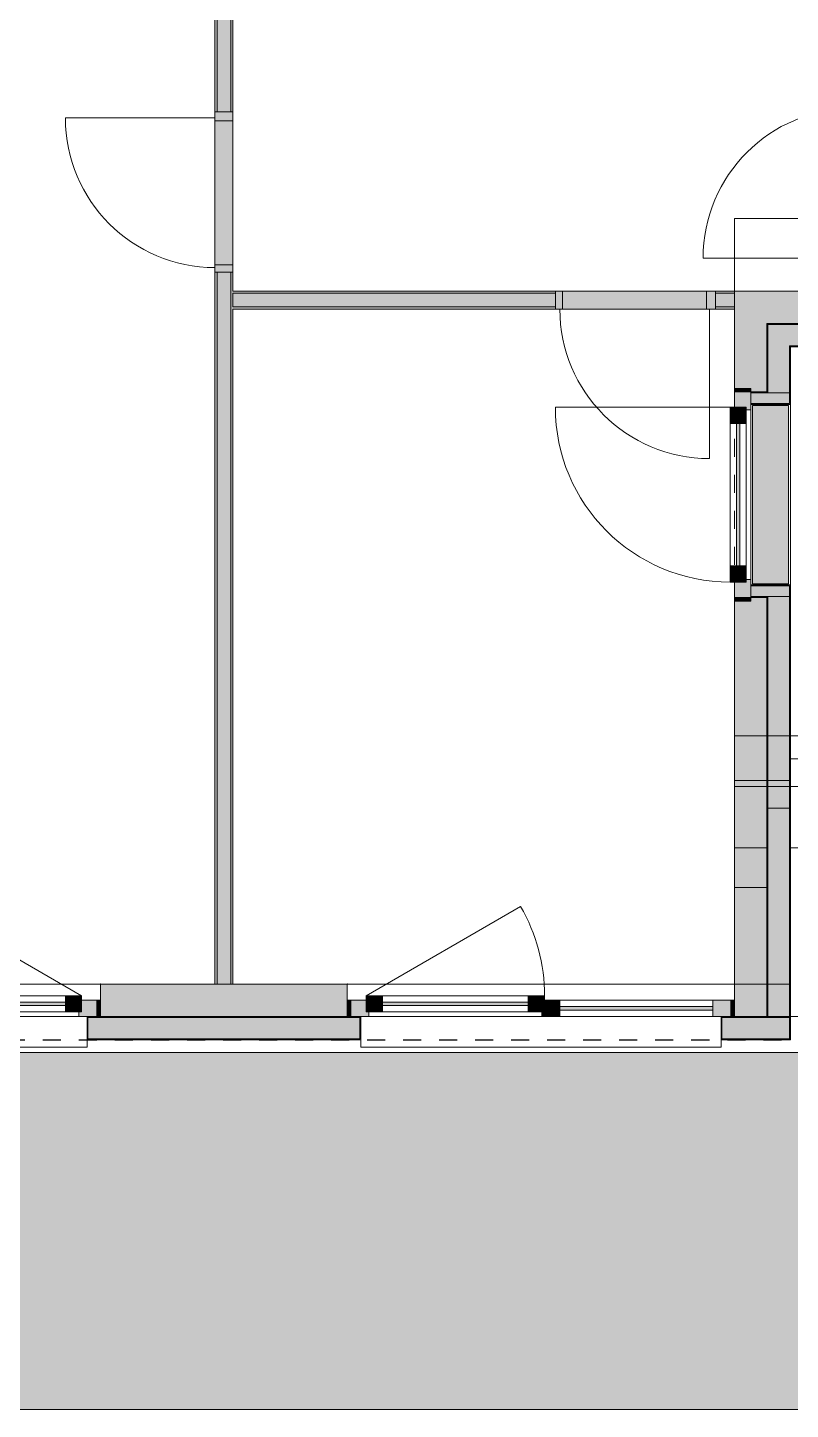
# Model space of a CAD drawing. Header units: metres. Extents: x -3 to 171, y -23 to 41.
# Drawn here: x 141.69 to 145.93, y 18.41 to 26.08 of the extents above; entities that cross this region are included whole.
import ezdxf

# ---------------------------------------------------------------- set-up
doc = ezdxf.new("R2010")
doc.units = ezdxf.units.M
doc.header["$MEASUREMENT"] = 0
doc.linetypes.add('Baufluchtlinie', pattern=[0.013, 0.008, -0.005])
doc.linetypes.add('Punkt 1_1', pattern=[0.075, 0.025, -0.05])
for name, color, linetype in [('110 Wand Aussen', 7, 'Continuous'), ('130 Wand Innen', 7, 'Continuous'), ('310 Dachkonstruktion massiv', 7, 'Continuous'), ('815 Raumbegrenzung', 7, 'Continuous'), ('905 VP Beschriftung Übersicht.Übersicht', 7, 'Continuous'), ('Neubau_840 Baulinien', 7, 'Continuous')]:
    doc.layers.add(name, color=color, linetype=linetype)
doc.linetypes.add('Grenze Bundesland', pattern='A,0,[1,415_260415_PP_VA_1_8 2 DG1.Shx,S=1.5873e-05,R=0,X=0,Y=0],-0.003,0', length=0.003)

# ---------------------------------------------------------------- blocks, each defined once
blk = doc.blocks.new('Kombi-Fenster 1-Fl 27[1]_2', base_point=(133.3792, 35.4602))
at = {"layer": '110 Wand Aussen', "linetype": 'Continuous', "lineweight": 0, "true_color": 0xffffff}
for points in [[(141.0942, 20.6152), (141.0942, 20.7052), (141.0042, 20.7052), (141.0042, 20.6152)], [(141.9942, 20.6152), (141.9942, 20.7052), (141.9042, 20.7052), (141.9042, 20.6152)], [(139.9692, 20.5902), (140.0692, 20.5902), (140.0692, 20.6802), (139.9692, 20.6802)], [(140.0692, 20.6452), (140.0692, 20.6252), (140.9192, 20.6252), (140.9192, 20.6452)], [(140.9692, 20.6802), (140.9192, 20.6802), (140.9192, 20.5902), (140.9692, 20.5902)], [(140.9692, 20.5902), (141.0192, 20.5902), (141.0192, 20.6152), (141.0042, 20.6152), (141.0042, 20.6802), (140.9692, 20.6802)], [(141.9042, 20.6702), (141.0942, 20.6702), (141.0942, 20.6502), (141.9042, 20.6502)], [(142.0792, 20.6802), (141.9942, 20.6802), (141.9942, 20.6152), (141.9792, 20.6152), (141.9792, 20.5902), (142.0792, 20.5902)]]:
    blk.add_hatch(color=7, dxfattribs=at).paths.add_polyline_path(points)
at = {"layer": '110 Wand Aussen', "linetype": 'Continuous', "lineweight": 0, "true_color": 0x000000}
for points in [[(139.9692, 20.5902), (139.9692, 20.6802), (139.9492, 20.6802), (139.9492, 20.5902)], [(142.0792, 20.6802), (142.0792, 20.5902), (142.0992, 20.5902), (142.0992, 20.6802)]]:
    blk.add_hatch(color=18, dxfattribs=at).paths.add_polyline_path(points)
at = {"layer": '110 Wand Aussen', "color": 8, "linetype": 'Grenze Bundesland', "lineweight": 0, "ltscale": 200}
blk.add_line((141.9942, 20.7052), (141.1368, 21.2002), dxfattribs=at)
at = {"layer": '110 Wand Aussen', "color": 7, "linetype": 'Continuous', "lineweight": 13}
for p, q in [((142.0992, 20.7702), (139.9492, 20.7702)), ((141.0942, 20.7052), (141.0042, 20.7052)), ((141.0042, 20.7052), (141.0042, 20.6152)), ((141.9042, 20.7052), (141.0942, 20.7052)), ((141.0942, 20.6152), (141.0942, 20.7052)), ((141.9942, 20.7052), (141.9042, 20.7052)), ((141.9042, 20.7052), (141.9042, 20.6152)), ((141.9942, 20.6152), (141.9942, 20.7052)), ((140.0692, 20.6802), (139.9692, 20.6802)), ((139.9692, 20.6802), (139.9692, 20.5902)), ((140.9192, 20.6802), (140.0692, 20.6802)), ((140.0692, 20.5902), (140.0692, 20.6802)), ((140.9192, 20.6452), (140.0692, 20.6452)), ((140.0692, 20.6252), (140.9192, 20.6252)), ((140.9692, 20.6802), (140.9192, 20.6802)), ((140.9192, 20.6802), (140.9192, 20.5902)), ((141.0042, 20.6802), (140.9692, 20.6802)), ((141.0042, 20.6152), (141.0042, 20.6802)), ((141.9042, 20.6702), (141.0942, 20.6702)), ((141.0942, 20.6502), (141.9042, 20.6502)), ((142.0792, 20.6802), (141.9942, 20.6802)), ((141.9942, 20.6802), (141.9942, 20.6152)), ((142.0792, 20.5902), (142.0792, 20.6802)), ((140.0192, 20.5902), (139.9492, 20.5902)), ((140.0192, 20.5902), (139.9492, 20.5902)), ((139.9692, 20.5902), (140.0692, 20.5902)), ((140.0192, 20.5902), (140.0242, 20.5902)), ((140.0192, 20.5902), (140.0242, 20.5902)), ((140.0242, 20.5852), (140.0242, 20.5902)), ((140.0242, 20.4652), (140.0242, 20.5852)), ((140.0692, 20.5902), (140.9192, 20.5902)), ((140.9192, 20.5902), (140.9692, 20.5902)), ((140.9692, 20.5902), (141.0192, 20.5902)), ((141.0192, 20.6152), (141.0042, 20.6152)), ((141.0042, 20.6152), (141.0942, 20.6152)), ((141.0192, 20.5902), (141.0192, 20.6152)), ((141.0192, 20.5902), (141.9792, 20.5902)), ((141.0942, 20.6152), (141.9042, 20.6152)), ((141.9042, 20.6152), (141.9942, 20.6152)), ((141.9942, 20.6152), (141.9792, 20.6152)), ((141.9792, 20.6152), (141.9792, 20.5902)), ((141.9792, 20.5902), (142.0792, 20.5902)), ((142.0292, 20.5902), (142.0242, 20.5902)), ((142.0292, 20.5902), (142.0242, 20.5902)), ((142.0242, 20.5852), (142.0242, 20.5902)), ((142.0242, 20.4652), (142.0242, 20.5852)), ((140.0242, 20.4602), (140.0242, 20.4652)), ((140.0242, 20.4202), (140.0242, 20.4602)), ((142.0242, 20.4202), (140.0242, 20.4202)), ((142.0242, 20.4602), (142.0242, 20.4652)), ((142.0242, 20.4602), (142.0242, 20.4202))]:
    blk.add_line(p, q, dxfattribs=at)
at = {"layer": '110 Wand Aussen', "color": 7, "linetype": 'Continuous', "lineweight": 18}
for p, q in [((139.9492, 20.6802), (139.9492, 20.7702)), ((142.0992, 20.6802), (142.0992, 20.7702)), ((139.9492, 20.5902), (139.9492, 20.6802)), ((139.9492, 20.5902), (139.9492, 20.6802)), ((142.0992, 20.5902), (142.0992, 20.6802)), ((142.0992, 20.5902), (142.0992, 20.6802)), ((142.0992, 20.5902), (142.0292, 20.5902)), ((142.0992, 20.5902), (142.0292, 20.5902))]:
    blk.add_line(p, q, dxfattribs=at)
at = {"layer": '110 Wand Aussen', "color": 7, "linetype": 'Continuous', "lineweight": 13, "flags": 128}
for points in [[(139.9692, 20.5902), (139.9492, 20.5902), (139.9492, 20.6802), (139.9692, 20.6802)], [(142.0792, 20.6802), (142.0992, 20.6802), (142.0992, 20.5902), (142.0792, 20.5902)]]:
    blk.add_lwpolyline(points, close=True, dxfattribs=at)
at = {"layer": '110 Wand Aussen', "color": 8, "linetype": 'Grenze Bundesland', "lineweight": 0, "ltscale": 200}
blk.add_arc((141.9942, 20.7052), 0.99, 150, 180, dxfattribs=at)
at = {"layer": '110 Wand Aussen', "color": 7, "linetype": 'Continuous', "lineweight": 13}
for p in [(139.9492, 20.7702), (142.0992, 20.7702)]:
    blk.add_point(p, dxfattribs=at)
blk = doc.blocks.new('Kombi-Fenster 1-Fl 27[2]_2', base_point=(133.3792, 35.4602))
at = {"layer": '110 Wand Aussen', "linetype": 'Continuous', "lineweight": 0, "true_color": 0xffffff}
for points in [[(143.5742, 20.6152), (143.6642, 20.6152), (143.6642, 20.7052), (143.5742, 20.7052)], [(144.4742, 20.6152), (144.5642, 20.6152), (144.5642, 20.7052), (144.4742, 20.7052)], [(143.4892, 20.6802), (143.4892, 20.5902), (143.5892, 20.5902), (143.5892, 20.6152), (143.5742, 20.6152), (143.5742, 20.6802)], [(143.6642, 20.6702), (143.6642, 20.6502), (144.4742, 20.6502), (144.4742, 20.6702)], [(144.5992, 20.5902), (144.5992, 20.6802), (144.5642, 20.6802), (144.5642, 20.6152), (144.5492, 20.6152), (144.5492, 20.5902)], [(144.5992, 20.6802), (144.5992, 20.5902), (144.6492, 20.5902), (144.6492, 20.6802)], [(145.4992, 20.6452), (144.6492, 20.6452), (144.6492, 20.6252), (145.4992, 20.6252)], [(145.5992, 20.5902), (145.5992, 20.6802), (145.4992, 20.6802), (145.4992, 20.5902)]]:
    blk.add_hatch(color=7, dxfattribs=at).paths.add_polyline_path(points)
at = {"layer": '110 Wand Aussen', "linetype": 'Continuous', "lineweight": 0, "true_color": 0x000000}
for points in [[(143.4892, 20.6802), (143.4692, 20.6802), (143.4692, 20.5902), (143.4892, 20.5902)], [(145.5992, 20.5902), (145.6192, 20.5902), (145.6192, 20.6802), (145.5992, 20.6802)]]:
    blk.add_hatch(color=18, dxfattribs=at).paths.add_polyline_path(points)
at = {"layer": '110 Wand Aussen', "color": 8, "linetype": 'Grenze Bundesland', "lineweight": 0, "ltscale": 200}
blk.add_line((143.5742, 20.7052), (144.4316, 21.2002), dxfattribs=at)
at = {"layer": '110 Wand Aussen', "color": 7, "linetype": 'Continuous', "lineweight": 13}
for p, q in [((143.4692, 20.7702), (145.6192, 20.7702)), ((143.5742, 20.6152), (143.5742, 20.7052)), ((143.5742, 20.7052), (143.6642, 20.7052)), ((143.6642, 20.7052), (144.4742, 20.7052)), ((143.6642, 20.7052), (143.6642, 20.6152)), ((144.4742, 20.6152), (144.4742, 20.7052)), ((144.4742, 20.7052), (144.5642, 20.7052)), ((144.5642, 20.7052), (144.5642, 20.6152)), ((143.4892, 20.6802), (143.5742, 20.6802)), ((143.4892, 20.5902), (143.4892, 20.6802)), ((143.5742, 20.6802), (143.5742, 20.6152)), ((143.6642, 20.6702), (144.4742, 20.6702)), ((144.4742, 20.6502), (143.6642, 20.6502)), ((144.5642, 20.6152), (144.5642, 20.6802)), ((144.5642, 20.6802), (144.5992, 20.6802)), ((144.5992, 20.6802), (144.6492, 20.6802)), ((144.6492, 20.6802), (145.4992, 20.6802)), ((144.6492, 20.6802), (144.6492, 20.5902)), ((144.6492, 20.6452), (145.4992, 20.6452)), ((145.4992, 20.6252), (144.6492, 20.6252)), ((145.4992, 20.5902), (145.4992, 20.6802)), ((145.4992, 20.6802), (145.5992, 20.6802)), ((145.5992, 20.6802), (145.5992, 20.5902)), ((143.5892, 20.5902), (143.4892, 20.5902)), ((143.5392, 20.5902), (143.5442, 20.5902)), ((143.5392, 20.5902), (143.5442, 20.5902)), ((143.5442, 20.5852), (143.5442, 20.5902)), ((143.5442, 20.4652), (143.5442, 20.5852)), ((143.5742, 20.6152), (143.5892, 20.6152)), ((143.6642, 20.6152), (143.5742, 20.6152)), ((143.5892, 20.6152), (143.5892, 20.5902)), ((144.5492, 20.5902), (143.5892, 20.5902)), ((144.4742, 20.6152), (143.6642, 20.6152)), ((144.5642, 20.6152), (144.4742, 20.6152)), ((144.5492, 20.5902), (144.5492, 20.6152)), ((144.5492, 20.6152), (144.5642, 20.6152)), ((144.5992, 20.5902), (144.5492, 20.5902)), ((144.6492, 20.5902), (144.5992, 20.5902)), ((145.4992, 20.5902), (144.6492, 20.5902)), ((145.5992, 20.5902), (145.4992, 20.5902)), ((145.5492, 20.5902), (145.5442, 20.5902)), ((145.5492, 20.5902), (145.5442, 20.5902)), ((145.5442, 20.5852), (145.5442, 20.5902)), ((145.5442, 20.4652), (145.5442, 20.5852)), ((145.5492, 20.5902), (145.6192, 20.5902)), ((145.5492, 20.5902), (145.6192, 20.5902)), ((143.5442, 20.4602), (143.5442, 20.4652)), ((143.5442, 20.4602), (143.5442, 20.4202)), ((143.5442, 20.4202), (145.5442, 20.4202)), ((145.5442, 20.4602), (145.5442, 20.4652)), ((145.5442, 20.4202), (145.5442, 20.4602))]:
    blk.add_line(p, q, dxfattribs=at)
at = {"layer": '110 Wand Aussen', "color": 7, "linetype": 'Continuous', "lineweight": 18}
for p, q in [((143.4692, 20.6802), (143.4692, 20.7702)), ((145.6192, 20.6802), (145.6192, 20.7702)), ((143.4692, 20.5902), (143.4692, 20.6802)), ((143.4692, 20.5902), (143.4692, 20.6802)), ((145.6192, 20.5902), (145.6192, 20.6802)), ((145.6192, 20.5902), (145.6192, 20.6802)), ((143.4692, 20.5902), (143.5392, 20.5902)), ((143.4692, 20.5902), (143.5392, 20.5902))]:
    blk.add_line(p, q, dxfattribs=at)
at = {"layer": '110 Wand Aussen', "color": 7, "linetype": 'Continuous', "lineweight": 13, "flags": 128}
for points in [[(143.4892, 20.6802), (143.4692, 20.6802), (143.4692, 20.5902), (143.4892, 20.5902)], [(145.5992, 20.5902), (145.6192, 20.5902), (145.6192, 20.6802), (145.5992, 20.6802)]]:
    blk.add_lwpolyline(points, close=True, dxfattribs=at)
at = {"layer": '110 Wand Aussen', "color": 8, "linetype": 'Grenze Bundesland', "lineweight": 0, "ltscale": 200}
blk.add_arc((143.5742, 20.7052), 0.99, 0, 30, dxfattribs=at)
at = {"layer": '110 Wand Aussen', "color": 7, "linetype": 'Continuous', "lineweight": 13}
for p in [(143.4692, 20.7702), (145.6192, 20.7702)]:
    blk.add_point(p, dxfattribs=at)
blk = doc.blocks.new('Wand_25_2', base_point=(139.6392, 20.4602))
at = {"layer": '110 Wand Aussen', "linetype": 'Continuous', "lineweight": 0, "true_color": 0x000000}
for points in [[(142.0992, 20.7702), (142.0992, 20.6802), (142.0992, 20.5902), (143.4692, 20.5902), (143.4692, 20.6802), (143.4692, 20.7702)], [(145.6192, 20.7702), (145.7992, 20.5902), (145.7992, 20.7702)], [(145.6192, 20.7702), (145.7992, 20.5902), (145.7992, 20.7702)], [(145.6192, 20.5902), (145.7992, 20.5902), (145.6192, 20.7702)], [(145.7992, 20.7702), (145.7992, 20.5902), (145.8042, 20.5902), (145.8042, 20.7702)], [(145.8042, 20.7702), (145.8042, 20.5902), (145.9242, 20.5902), (145.9242, 20.7702)], [(145.9242, 20.7702), (145.9242, 20.5902), (145.9292, 20.5902), (145.9292, 20.7702)], [(142.0292, 20.4602), (142.0292, 20.5902), (142.0242, 20.5902), (142.0242, 20.4602)], [(142.0292, 20.5852), (143.5392, 20.5852), (143.5392, 20.5902), (142.0292, 20.5902)], [(142.0292, 20.5852), (142.0292, 20.4652), (143.5392, 20.4652), (143.5392, 20.5852)], [(143.5392, 20.4602), (143.5442, 20.4602), (143.5442, 20.5902), (143.5392, 20.5902)], [(145.5492, 20.4602), (145.5492, 20.5902), (145.5442, 20.5902), (145.5442, 20.4602)], [(145.5492, 20.5852), (145.7992, 20.5852), (145.7992, 20.5902), (145.5492, 20.5902)], [(145.8042, 20.5852), (145.5492, 20.5852), (145.5492, 20.4652), (145.8042, 20.4652)], [(145.7992, 20.5902), (145.8042, 20.5852), (145.8042, 20.5902)], [(145.7992, 20.5902), (145.8042, 20.5852), (145.8042, 20.5902)], [(145.7992, 20.5852), (145.8042, 20.5852), (145.7992, 20.5902)], [(145.8042, 20.5902), (145.8042, 20.5852), (145.9242, 20.5852), (145.9242, 20.5902)], [(145.8042, 20.5852), (145.9242, 20.4652), (145.9242, 20.5852)], [(145.8042, 20.5852), (145.9242, 20.4652), (145.9242, 20.5852)], [(145.8042, 20.4652), (145.9242, 20.4652), (145.8042, 20.5852)], [(145.9242, 20.5902), (145.9242, 20.5852), (145.9292, 20.5852), (145.9292, 20.5902)], [(145.9242, 20.5852), (145.9242, 20.4652), (145.9292, 20.4652), (145.9292, 20.5852)], [(142.0292, 20.4652), (142.0292, 20.4602), (143.5392, 20.4602), (143.5392, 20.4652)], [(145.5492, 20.4602), (145.9242, 20.4602), (145.9242, 20.4652), (145.5492, 20.4652)], [(145.9242, 20.4652), (145.9292, 20.4602), (145.9292, 20.4652)], [(145.9242, 20.4652), (145.9292, 20.4602), (145.9292, 20.4652)], [(145.9242, 20.4602), (145.9292, 20.4602), (145.9242, 20.4652)]]:
    blk.add_hatch(color=18, dxfattribs=at).paths.add_polyline_path(points)
at = {"layer": '110 Wand Aussen', "color": 7, "linetype": 'Continuous', "lineweight": 18}
for p, q in [((142.0992, 20.6802), (142.0992, 20.7702)), ((143.4692, 20.6802), (143.4692, 20.7702)), ((145.6192, 20.7702), (145.7992, 20.7702)), ((145.6192, 20.6802), (145.6192, 20.7702)), ((145.7992, 20.7702), (145.8042, 20.7702)), ((145.7992, 20.5902), (145.7992, 20.7702)), ((145.8042, 20.7702), (145.9242, 20.7702)), ((145.9242, 20.7702), (145.9292, 20.7702)), ((142.0992, 20.5902), (142.0992, 20.6802)), ((143.4692, 20.5902), (143.4692, 20.6802)), ((145.6192, 20.5902), (145.6192, 20.6802)), ((142.0992, 20.5902), (142.0292, 20.5902)), ((142.0992, 20.5902), (143.4692, 20.5902)), ((143.4692, 20.5902), (143.5392, 20.5902)), ((145.6192, 20.5902), (145.7992, 20.5902)), ((145.7992, 20.5902), (145.8042, 20.5902)), ((145.8042, 20.5902), (145.9242, 20.5902)), ((145.9242, 20.5902), (145.9292, 20.5902))]:
    blk.add_line(p, q, dxfattribs=at)
at = {"layer": '110 Wand Aussen', "color": 7, "linetype": 'Continuous', "lineweight": 13}
for p, q in [((142.0242, 20.5852), (142.0242, 20.5902)), ((142.0292, 20.5902), (142.0242, 20.5902)), ((142.0242, 20.4652), (142.0242, 20.5852)), ((142.0292, 20.4652), (142.0292, 20.5902)), ((142.0292, 20.5852), (143.5392, 20.5852)), ((143.5392, 20.5902), (143.5442, 20.5902)), ((143.5392, 20.4652), (143.5392, 20.5902)), ((143.5442, 20.5852), (143.5442, 20.5902)), ((143.5442, 20.4652), (143.5442, 20.5852)), ((145.5442, 20.5852), (145.5442, 20.5902)), ((145.5492, 20.5902), (145.5442, 20.5902)), ((145.5442, 20.4652), (145.5442, 20.5852)), ((145.5492, 20.5902), (145.6192, 20.5902)), ((145.5492, 20.4652), (145.5492, 20.5902)), ((145.5492, 20.5852), (145.7992, 20.5852)), ((145.7992, 20.5852), (145.8042, 20.5852)), ((145.8042, 20.5852), (145.8042, 20.5902)), ((145.8042, 20.5852), (145.9242, 20.5852)), ((145.9242, 20.5852), (145.9292, 20.5852)), ((145.9242, 20.4652), (145.9242, 20.5852)), ((142.0242, 20.4602), (142.0242, 20.4652)), ((142.0292, 20.4602), (142.0242, 20.4602)), ((142.0292, 20.4652), (143.5392, 20.4652)), ((143.5392, 20.4602), (143.5442, 20.4602)), ((143.5442, 20.4602), (143.5442, 20.4652)), ((145.5442, 20.4602), (145.5442, 20.4652)), ((145.5492, 20.4602), (145.5442, 20.4602)), ((145.5492, 20.4652), (145.8042, 20.4652)), ((145.8042, 20.4652), (145.9242, 20.4652)), ((145.9242, 20.4652), (145.9292, 20.4652))]:
    blk.add_line(p, q, dxfattribs=at)
at = {"layer": '110 Wand Aussen', "color": 7, "linetype": 'Continuous', "lineweight": 18, "flags": 128}
for points in [[(143.4692, 20.7702), (142.0992, 20.7702)], [(145.9292, 20.5902), (145.9292, 20.7702)]]:
    blk.add_lwpolyline(points, dxfattribs=at)
at = {"layer": '110 Wand Aussen', "color": 7, "linetype": 'Continuous', "lineweight": 13, "flags": 128}
for points in [[(145.9292, 20.5852), (145.9292, 20.5902)], [(145.9292, 20.4652), (145.9292, 20.5852)], [(142.0292, 20.4602), (143.5392, 20.4602)], [(145.5492, 20.4602), (145.9292, 20.4602)], [(145.9292, 20.4602), (145.9292, 20.4652)], [(145.9292, 20.4602), (145.9292, 20.4652)]]:
    blk.add_lwpolyline(points, dxfattribs=at)
at = {"layer": '110 Wand Aussen', "color": 7, "linetype": 'Continuous', "lineweight": 13}
for name in ['Kombi-Fenster 1-Fl 27[1]_2', 'Kombi-Fenster 1-Fl 27[2]_2']:
    blk.add_blockref(name, (133.3792, 35.4602), dxfattribs=at)
blk = doc.blocks.new('1-Flügelfenster 27[3]_2', base_point=(133.3792, 35.4602))
at = {"layer": '110 Wand Aussen', "linetype": 'Continuous', "lineweight": 0, "true_color": 0x000000}
for points in [[(145.7092, 24.0552), (145.7092, 24.0752), (145.6192, 24.0752), (145.6192, 24.0552)], [(145.6192, 22.9152), (145.6192, 22.8952), (145.7092, 22.8952), (145.7092, 22.9152)]]:
    blk.add_hatch(color=18, dxfattribs=at).paths.add_polyline_path(points)
at = {"layer": '110 Wand Aussen', "linetype": 'Continuous', "lineweight": 0, "true_color": 0xffffff}
for points in [[(145.7092, 24.0552), (145.6192, 24.0552), (145.6192, 23.9702), (145.6842, 23.9702), (145.6842, 23.9552), (145.7092, 23.9552)], [(145.6842, 23.8802), (145.6842, 23.9702), (145.5942, 23.9702), (145.5942, 23.8802)], [(145.6292, 23.0902), (145.6492, 23.0902), (145.6492, 23.8802), (145.6292, 23.8802)], [(145.6842, 23.0002), (145.6842, 23.0902), (145.5942, 23.0902), (145.5942, 23.0002)], [(145.6192, 22.9152), (145.7092, 22.9152), (145.7092, 23.0152), (145.6842, 23.0152), (145.6842, 23.0002), (145.6192, 23.0002)]]:
    blk.add_hatch(color=7, dxfattribs=at).paths.add_polyline_path(points)
at = {"layer": '110 Wand Aussen', "color": 7, "linetype": 'Punkt 1_1', "lineweight": 13}
for p, q in [((145.6192, 22.8952), (145.6192, 24.0752)), ((145.9292, 22.9852), (145.9292, 23.9852))]:
    blk.add_line(p, q, dxfattribs=at)
at = {"layer": '110 Wand Aussen', "color": 7, "linetype": 'Continuous', "lineweight": 18}
for p, q in [((145.7092, 24.0752), (145.6192, 24.0752)), ((145.7092, 24.0752), (145.6192, 24.0752)), ((145.7092, 24.0552), (145.7092, 24.0752)), ((145.7092, 24.0552), (145.7092, 24.0752)), ((145.7092, 22.8952), (145.6192, 22.8952)), ((145.7092, 22.8952), (145.6192, 22.8952)), ((145.7092, 22.8952), (145.7092, 22.9152)), ((145.7092, 22.8952), (145.7092, 22.9152))]:
    blk.add_line(p, q, dxfattribs=at)
at = {"layer": '110 Wand Aussen', "color": 7, "linetype": 'Continuous', "lineweight": 13}
for p, q in [((145.6192, 23.9702), (145.6192, 24.0552)), ((145.6192, 24.0552), (145.7092, 24.0552)), ((145.7092, 24.0552), (145.7092, 23.9552)), ((145.7092, 24.0552), (145.7092, 24.0502)), ((145.7092, 24.0552), (145.7092, 24.0502)), ((145.7092, 24.0502), (145.7092, 23.9902)), ((145.7092, 24.0502), (145.7092, 23.9902)), ((145.5942, 23.8802), (145.5942, 23.9702)), ((145.5942, 23.9702), (145.6842, 23.9702)), ((145.6842, 23.9702), (145.6192, 23.9702)), ((145.6842, 23.9552), (145.6842, 23.9702)), ((145.6842, 23.9702), (145.6842, 23.8802)), ((145.7092, 23.9552), (145.6842, 23.9552)), ((145.7092, 23.9902), (145.7092, 23.9852)), ((145.7092, 23.9902), (145.7092, 23.9852)), ((145.7992, 23.9852), (145.7092, 23.9852)), ((145.7092, 23.9552), (145.7092, 23.0152)), ((145.8042, 23.9852), (145.7992, 23.9852)), ((145.9242, 23.9852), (145.8042, 23.9852)), ((145.9292, 23.9852), (145.9242, 23.9852)), ((145.9292, 22.9852), (145.9292, 23.9852)), ((145.5942, 23.0902), (145.5942, 23.8802)), ((145.6842, 23.8802), (145.5942, 23.8802)), ((145.6292, 23.0902), (145.6292, 23.8802)), ((145.6492, 23.8802), (145.6492, 23.0902)), ((145.6842, 23.8802), (145.6842, 23.0902)), ((145.5942, 23.0002), (145.5942, 23.0902)), ((145.5942, 23.0902), (145.6842, 23.0902)), ((145.6842, 23.0902), (145.6842, 23.0002)), ((145.6842, 23.0002), (145.5942, 23.0002)), ((145.6192, 22.9152), (145.6192, 23.0002)), ((145.6192, 23.0002), (145.6842, 23.0002)), ((145.6842, 23.0002), (145.6842, 23.0152)), ((145.6842, 23.0152), (145.7092, 23.0152)), ((145.7092, 23.0152), (145.7092, 22.9152)), ((145.7092, 22.9802), (145.7092, 22.9852)), ((145.7092, 22.9802), (145.7092, 22.9852)), ((145.7992, 22.9852), (145.7092, 22.9852)), ((145.7092, 22.9202), (145.7092, 22.9802)), ((145.7092, 22.9202), (145.7092, 22.9802)), ((145.8042, 22.9852), (145.7992, 22.9852)), ((145.9242, 22.9852), (145.8042, 22.9852)), ((145.9292, 22.9852), (145.9242, 22.9852)), ((145.7092, 22.9152), (145.6192, 22.9152)), ((145.7092, 22.9152), (145.7092, 22.9202)), ((145.7092, 22.9152), (145.7092, 22.9202))]:
    blk.add_line(p, q, dxfattribs=at)
at = {"layer": '110 Wand Aussen', "color": 7, "linetype": 'Grenze Bundesland', "lineweight": 13, "ltscale": 200}
blk.add_line((145.5942, 23.9702), (144.6242, 23.9702), dxfattribs=at)
at = {"layer": '110 Wand Aussen', "color": 7, "linetype": 'Continuous', "lineweight": 13, "flags": 128}
for points in [[(145.7092, 24.0552), (145.7092, 24.0752), (145.6192, 24.0752), (145.6192, 24.0552)], [(145.6192, 22.9152), (145.6192, 22.8952), (145.7092, 22.8952), (145.7092, 22.9152)]]:
    blk.add_lwpolyline(points, close=True, dxfattribs=at)
at = {"layer": '110 Wand Aussen', "color": 7, "linetype": 'Grenze Bundesland', "lineweight": 13, "ltscale": 200}
blk.add_arc((145.5942, 23.9702), 0.97, 180, 270, dxfattribs=at)
at = {"layer": '110 Wand Aussen', "color": 7, "linetype": 'Continuous', "lineweight": 13}
for p in [(145.9292, 23.9852), (145.9292, 22.9852)]:
    blk.add_point(p, dxfattribs=at)
blk = doc.blocks.new('Wand_27_2', base_point=(145.9292, 20.4602))
at = {"layer": '110 Wand Aussen', "linetype": 'Continuous', "lineweight": 0, "true_color": 0x000000}
for points in [[(145.6192, 24.6152), (145.7992, 24.4352), (145.7992, 24.6152)], [(145.6192, 24.4352), (145.7992, 24.4352), (145.6192, 24.6152)], [(145.7992, 24.4352), (145.6192, 24.4352), (145.6192, 24.0752), (145.7092, 24.0752), (145.7092, 24.0552), (145.7992, 24.0552)], [(145.7992, 24.4352), (145.8042, 24.4302), (145.8042, 24.4352)], [(145.7992, 24.4302), (145.8042, 24.4302), (145.7992, 24.4352)], [(145.7992, 24.0552), (145.8042, 24.0552), (145.8042, 24.4302), (145.7992, 24.4302)], [(145.8042, 24.4302), (145.9242, 24.3102), (145.9242, 24.4302)], [(145.8042, 24.3102), (145.9242, 24.3102), (145.8042, 24.4302)], [(145.8042, 24.0502), (145.9242, 24.0502), (145.9242, 24.3102), (145.8042, 24.3102)], [(145.9242, 24.3102), (145.9292, 24.3052), (145.9292, 24.3102)], [(145.9242, 24.3052), (145.9292, 24.3052), (145.9242, 24.3102)], [(145.9242, 23.9902), (145.9292, 23.9902), (145.9292, 24.3052), (145.9242, 24.3052)], [(145.8042, 24.0552), (145.7092, 24.0552), (145.7092, 24.0502), (145.8042, 24.0502)], [(145.9242, 24.0502), (145.7092, 24.0502), (145.7092, 23.9902), (145.9242, 23.9902)], [(145.9292, 23.9902), (145.7092, 23.9902), (145.7092, 23.9852), (145.9292, 23.9852)], [(145.9292, 22.9802), (145.9292, 22.9852), (145.7092, 22.9852), (145.7092, 22.9802)], [(145.9242, 22.9202), (145.9242, 22.9802), (145.7092, 22.9802), (145.7092, 22.9202)], [(145.9292, 22.9802), (145.9242, 22.9802), (145.9242, 20.4652), (145.9292, 20.4652)], [(145.7092, 22.8952), (145.6192, 22.8952), (145.6192, 20.7702), (145.7992, 20.7702), (145.7992, 22.9152), (145.7092, 22.9152)], [(145.8042, 22.9152), (145.8042, 22.9202), (145.7092, 22.9202), (145.7092, 22.9152)], [(145.8042, 22.9152), (145.7992, 22.9152), (145.7992, 20.5902), (145.8042, 20.5902)], [(145.9242, 22.9202), (145.8042, 22.9202), (145.8042, 20.5852), (145.9242, 20.5852)]]:
    blk.add_hatch(color=18, dxfattribs=at).paths.add_polyline_path(points)
at = {"layer": '110 Wand Aussen', "color": 7, "linetype": 'Continuous', "lineweight": 18}
for p, q in [((145.8042, 24.4352), (145.7992, 24.4352)), ((145.7992, 24.0552), (145.7992, 24.4352)), ((145.7092, 24.0752), (145.6192, 24.0752)), ((145.7092, 24.0552), (145.7092, 24.0752)), ((145.7992, 24.0552), (145.7092, 24.0552)), ((145.7092, 22.8952), (145.6192, 22.8952)), ((145.7092, 22.8952), (145.7092, 22.9152)), ((145.7992, 22.9152), (145.7092, 22.9152)), ((145.7992, 20.7702), (145.7992, 22.9152)), ((145.7992, 20.5902), (145.7992, 20.7702))]:
    blk.add_line(p, q, dxfattribs=at)
at = {"layer": '110 Wand Aussen', "color": 7, "linetype": 'Continuous', "lineweight": 13}
for p, q in [((145.9242, 24.4302), (145.8042, 24.4302)), ((145.8042, 24.0552), (145.8042, 24.4302)), ((145.9292, 24.3102), (145.9242, 24.3102)), ((145.9242, 24.0502), (145.9242, 24.3102)), ((145.7092, 24.0552), (145.7092, 24.0502)), ((145.7092, 24.0502), (145.7092, 23.9902)), ((145.7092, 24.0502), (145.8042, 24.0502)), ((145.8042, 24.0502), (145.7092, 24.0502)), ((145.8042, 24.0552), (145.8042, 24.0502)), ((145.9242, 24.0502), (145.8042, 24.0502)), ((145.9242, 24.0502), (145.9242, 23.9902)), ((145.7092, 23.9902), (145.7092, 23.9852)), ((145.7092, 23.9902), (145.9242, 23.9902)), ((145.9242, 23.9902), (145.7092, 23.9902)), ((145.7992, 23.9852), (145.7092, 23.9852)), ((145.8042, 23.9852), (145.7992, 23.9852)), ((145.9242, 23.9852), (145.8042, 23.9852)), ((145.9292, 23.9852), (145.9242, 23.9852)), ((145.9292, 23.9902), (145.9292, 23.9852)), ((145.7992, 22.9852), (145.7092, 22.9852)), ((145.7092, 22.9802), (145.7092, 22.9852)), ((145.7092, 22.9202), (145.7092, 22.9802)), ((145.7092, 22.9802), (145.9242, 22.9802)), ((145.9242, 22.9802), (145.7092, 22.9802)), ((145.8042, 22.9852), (145.7992, 22.9852)), ((145.9242, 22.9852), (145.8042, 22.9852)), ((145.9292, 22.9852), (145.9242, 22.9852)), ((145.9242, 22.9202), (145.9242, 22.9802)), ((145.9292, 22.9802), (145.9292, 22.9852)), ((145.7092, 22.9152), (145.7092, 22.9202)), ((145.7092, 22.9202), (145.8042, 22.9202)), ((145.8042, 22.9202), (145.7092, 22.9202)), ((145.8042, 22.9152), (145.8042, 22.9202)), ((145.9242, 22.9202), (145.8042, 22.9202)), ((145.8042, 20.5902), (145.8042, 22.9152)), ((145.9242, 20.5852), (145.9242, 22.9202)), ((145.8042, 20.5852), (145.8042, 20.5902)), ((145.9242, 20.4652), (145.9242, 20.5852))]:
    blk.add_line(p, q, dxfattribs=at)
at = {"layer": '110 Wand Aussen', "color": 7, "linetype": 'Continuous', "lineweight": 18, "flags": 128}
for points in [[(145.6192, 24.6152), (145.7992, 24.6152)], [(145.6192, 24.6152), (145.6192, 24.0752)], [(145.6192, 22.8952), (145.6192, 20.7702)]]:
    blk.add_lwpolyline(points, dxfattribs=at)
at = {"layer": '110 Wand Aussen', "color": 7, "linetype": 'Continuous', "lineweight": 13, "flags": 128}
for points in [[(145.9292, 23.9902), (145.9292, 24.3052)], [(145.9292, 20.4652), (145.9292, 22.9802)]]:
    blk.add_lwpolyline(points, dxfattribs=at)
at = {"layer": '110 Wand Aussen', "color": 7, "linetype": 'Continuous', "lineweight": 13}
blk.add_blockref('1-Flügelfenster 27[3]_2', (133.3792, 35.4602), dxfattribs=at)
blk = doc.blocks.new('Wand_29_2', base_point=(152.327, 24.3052))
at = {"layer": '110 Wand Aussen', "linetype": 'Continuous', "lineweight": 0, "true_color": 0x000000}
for points in [[(148.7442, 24.6152), (145.7992, 24.6152), (145.7992, 24.4352), (148.7592, 24.4352), (148.7592, 24.5252), (148.7442, 24.5252)], [(145.8042, 24.4302), (148.7592, 24.4302), (148.7592, 24.4352), (145.8042, 24.4352)], [(145.9242, 24.4302), (145.9242, 24.3102), (148.7642, 24.3102), (148.7642, 24.4302)], [(145.9292, 24.3102), (145.9292, 24.3052), (148.8242, 24.3052), (148.8242, 24.3102)]]:
    blk.add_hatch(color=18, dxfattribs=at).paths.add_polyline_path(points)
at = {"layer": '110 Wand Aussen', "color": 7, "linetype": 'Continuous', "lineweight": 18}
for q in [(145.7992, 24.4352), (148.7592, 24.4352)]:
    blk.add_line((145.8042, 24.4352), q, dxfattribs=at)
at = {"layer": '110 Wand Aussen', "color": 7, "linetype": 'Continuous', "lineweight": 13}
for p, q in [((145.9242, 24.4302), (145.8042, 24.4302)), ((145.9242, 24.4302), (148.7592, 24.4302)), ((145.9292, 24.3102), (145.9242, 24.3102)), ((145.9292, 24.3102), (148.7642, 24.3102))]:
    blk.add_line(p, q, dxfattribs=at)
at = {"layer": '110 Wand Aussen', "color": 7, "linetype": 'Continuous', "lineweight": 18, "flags": 128}
blk.add_lwpolyline([(148.7442, 24.6152), (145.7992, 24.6152)], dxfattribs=at)
at = {"layer": '110 Wand Aussen', "color": 7, "linetype": 'Continuous', "lineweight": 13, "flags": 128}
blk.add_lwpolyline([(145.9292, 24.3052), (148.8242, 24.3052)], dxfattribs=at)
blk = doc.blocks.new('Wand_43_2', base_point=(145.9292, 20.4602))
at = {"layer": '110 Wand Aussen', "color": 7, "linetype": 'Continuous', "lineweight": 18}
for p, q in [((145.6192, 20.7702), (145.7992, 20.7702)), ((145.7992, 20.7702), (145.8042, 20.7702)), ((145.8042, 20.7702), (145.9242, 20.7702)), ((145.9242, 20.7702), (145.9292, 20.7702))]:
    blk.add_line(p, q, dxfattribs=at)
at = {"layer": '110 Wand Aussen', "color": 7, "linetype": 'Baufluchtlinie', "lineweight": 13, "ltscale": 200, "flags": 128}
for points in [[(145.7992, 21.8998), (145.6192, 21.8998)], [(145.6192, 21.8998), (145.6192, 20.7702)], [(145.8042, 21.8998), (145.7992, 21.8998)], [(145.9242, 21.8998), (145.8042, 21.8998)], [(145.9292, 21.8998), (145.9242, 21.8998)], [(145.9292, 20.7702), (145.9292, 21.8998)]]:
    blk.add_lwpolyline(points, dxfattribs=at)
blk = doc.blocks.new('Metall Zargentür Typ3 27[10]_2', base_point=(133.3792, 35.4602))
at = {"layer": '130 Wand Innen', "linetype": 'Continuous', "lineweight": 0, "true_color": 0xffffff}
for points in [[(142.7342, 25.6102), (142.7342, 25.5602), (142.8342, 25.5602), (142.8342, 25.6102)], [(142.8342, 24.7202), (142.8342, 24.7602), (142.7342, 24.7602), (142.7342, 24.7202)]]:
    blk.add_hatch(color=7, dxfattribs=at).paths.add_polyline_path(points)
at = {"layer": '130 Wand Innen', "color": 7, "linetype": 'Baufluchtlinie', "lineweight": 13, "ltscale": 200}
for p, q in [((142.7342, 24.7202), (142.7342, 25.6102)), ((142.8342, 24.7202), (142.8342, 25.6102))]:
    blk.add_line(p, q, dxfattribs=at)
at = {"layer": '130 Wand Innen', "color": 7, "linetype": 'Continuous', "lineweight": 13}
for p, q in [((142.7342, 25.6102), (142.7342, 25.5602)), ((142.8342, 25.6102), (142.7342, 25.6102)), ((142.8342, 25.5602), (142.8342, 25.6102)), ((142.7342, 25.5602), (142.8342, 25.5602)), ((142.8342, 24.7602), (142.7342, 24.7602)), ((142.7342, 24.7602), (142.7342, 24.7202)), ((142.7342, 24.7202), (142.8342, 24.7202)), ((142.8342, 24.7202), (142.8342, 24.7602))]:
    blk.add_line(p, q, dxfattribs=at)
at = {"layer": '130 Wand Innen', "color": 7, "linetype": 'Continuous', "lineweight": 18}
for p, q in [((142.7342, 25.6102), (142.7467, 25.6102)), ((142.7342, 25.6102), (142.7467, 25.6102)), ((142.7467, 25.6102), (142.8217, 25.6102)), ((142.7467, 25.6102), (142.8217, 25.6102)), ((142.8217, 25.6102), (142.8342, 25.6102)), ((142.8217, 25.6102), (142.8342, 25.6102)), ((142.7342, 24.7202), (142.7467, 24.7202)), ((142.7342, 24.7202), (142.7467, 24.7202)), ((142.7467, 24.7202), (142.8217, 24.7202)), ((142.7467, 24.7202), (142.8217, 24.7202)), ((142.8217, 24.7202), (142.8342, 24.7202)), ((142.8217, 24.7202), (142.8342, 24.7202))]:
    blk.add_line(p, q, dxfattribs=at)
at = {"layer": '130 Wand Innen', "color": 8, "linetype": 'Continuous', "lineweight": 0}
blk.add_line((142.7342, 25.5752), (141.9042, 25.5752), dxfattribs=at)
blk.add_arc((142.7342, 25.5752), 0.83, 180, 270, dxfattribs=at)
blk = doc.blocks.new('Wand_89_2', base_point=(142.7342, 20.4602))
at = {"layer": '130 Wand Innen', "linetype": 'Continuous', "lineweight": 0, "true_color": 0x000000}
for points in [[(142.7342, 26.4352), (142.7342, 25.6102), (142.7467, 25.6102), (142.7467, 26.4352)], [(142.8217, 26.4352), (142.7467, 26.4352), (142.7467, 25.6102), (142.8217, 25.6102)], [(142.8217, 26.4352), (142.8217, 25.6102), (142.8342, 25.6102), (142.8342, 26.4352)], [(142.7342, 20.7702), (142.7467, 20.7702), (142.7467, 24.7202), (142.7342, 24.7202)], [(142.7467, 20.7702), (142.8217, 20.7702), (142.8217, 24.7202), (142.7467, 24.7202)], [(142.8217, 20.7702), (142.8342, 20.7702), (142.8342, 24.7202), (142.8217, 24.7202)]]:
    blk.add_hatch(color=18, dxfattribs=at).paths.add_polyline_path(points)
at = {"layer": '130 Wand Innen', "linetype": 'Continuous', "lineweight": 13, "true_color": 0xe8e2dc}
blk.add_hatch(color=254, dxfattribs=at).paths.add_polyline_path([(142.7342, 25.6102), (142.7342, 24.7202), (142.8342, 24.7202), (142.8342, 25.6102)])
at = {"layer": '130 Wand Innen', "color": 7, "linetype": 'Continuous', "lineweight": 18}
for p, q in [((142.7467, 26.4352), (142.7467, 25.6102)), ((142.8217, 25.6102), (142.8217, 26.4352)), ((142.7342, 25.6102), (142.7467, 25.6102)), ((142.7467, 25.6102), (142.8217, 25.6102)), ((142.8217, 25.6102), (142.8342, 25.6102)), ((142.7342, 24.7202), (142.7467, 24.7202)), ((142.7467, 24.7202), (142.7467, 20.7702)), ((142.7467, 24.7202), (142.8217, 24.7202)), ((142.8217, 20.7702), (142.8217, 24.7202)), ((142.8217, 24.7202), (142.8342, 24.7202))]:
    blk.add_line(p, q, dxfattribs=at)
at = {"layer": '130 Wand Innen', "color": 7, "linetype": 'Continuous', "lineweight": 18, "flags": 128}
for points in [[(142.7342, 26.4352), (142.7342, 25.6102)], [(142.8217, 26.4352), (142.7467, 26.4352)], [(142.8342, 25.6102), (142.8342, 26.4352)], [(142.7342, 24.7202), (142.7342, 20.7702)], [(142.8342, 24.6152), (142.8342, 24.7202)], [(142.8342, 24.5277), (142.8342, 24.6027)], [(142.8342, 20.7702), (142.8342, 24.5152)], [(142.7342, 20.7702), (142.8342, 20.7702)]]:
    blk.add_lwpolyline(points, dxfattribs=at)
at = {"layer": '130 Wand Innen', "color": 7, "linetype": 'Continuous', "lineweight": 13}
blk.add_blockref('Metall Zargentür Typ3 27[10]_2', (133.3792, 35.4602), dxfattribs=at)
blk = doc.blocks.new('Metall Zargentür Typ3 27[11]_2', base_point=(133.3792, 35.4602))
at = {"layer": '130 Wand Innen', "linetype": 'Continuous', "lineweight": 0, "true_color": 0xffffff}
for points in [[(144.6242, 24.6152), (144.6242, 24.5152), (144.6642, 24.5152), (144.6642, 24.6152)], [(145.5142, 24.5152), (145.5142, 24.6152), (145.4642, 24.6152), (145.4642, 24.5152)]]:
    blk.add_hatch(color=7, dxfattribs=at).paths.add_polyline_path(points)
at = {"layer": '130 Wand Innen', "color": 7, "linetype": 'Baufluchtlinie', "lineweight": 13, "ltscale": 200}
for p, q in [((144.6242, 24.6152), (145.5142, 24.6152)), ((144.6242, 24.5152), (145.5142, 24.5152))]:
    blk.add_line(p, q, dxfattribs=at)
at = {"layer": '130 Wand Innen', "color": 7, "linetype": 'Continuous', "lineweight": 13}
for p, q in [((144.6242, 24.6152), (144.6642, 24.6152)), ((144.6242, 24.5152), (144.6242, 24.6152)), ((144.6642, 24.6152), (144.6642, 24.5152)), ((145.4642, 24.5152), (145.4642, 24.6152)), ((145.4642, 24.6152), (145.5142, 24.6152)), ((145.5142, 24.6152), (145.5142, 24.5152)), ((144.6642, 24.5152), (144.6242, 24.5152)), ((145.5142, 24.5152), (145.4642, 24.5152))]:
    blk.add_line(p, q, dxfattribs=at)
at = {"layer": '130 Wand Innen', "color": 7, "linetype": 'Continuous', "lineweight": 18}
for p, q in [((144.6242, 24.6152), (144.6242, 24.6027)), ((144.6242, 24.6152), (144.6242, 24.6027)), ((145.5142, 24.6152), (145.5142, 24.6027)), ((145.5142, 24.6152), (145.5142, 24.6027)), ((144.6242, 24.6027), (144.6242, 24.5277)), ((144.6242, 24.6027), (144.6242, 24.5277)), ((145.5142, 24.6027), (145.5142, 24.5277)), ((145.5142, 24.6027), (145.5142, 24.5277)), ((144.6242, 24.5277), (144.6242, 24.5152)), ((144.6242, 24.5277), (144.6242, 24.5152)), ((145.5142, 24.5277), (145.5142, 24.5152)), ((145.5142, 24.5277), (145.5142, 24.5152))]:
    blk.add_line(p, q, dxfattribs=at)
at = {"layer": '130 Wand Innen', "color": 8, "linetype": 'Continuous', "lineweight": 0}
blk.add_line((145.4792, 24.5152), (145.4792, 23.6852), dxfattribs=at)
blk.add_arc((145.4792, 24.5152), 0.83, 180, 270, dxfattribs=at)
blk = doc.blocks.new('Wand_90_2', base_point=(142.7342, 24.6152))
at = {"layer": '130 Wand Innen', "linetype": 'Continuous', "lineweight": 0, "true_color": 0x000000}
for points in [[(142.8342, 24.6152), (142.8342, 24.6027), (144.6242, 24.6027), (144.6242, 24.6152)], [(145.5142, 24.6027), (145.6192, 24.6027), (145.6192, 24.6152), (145.5142, 24.6152)], [(142.8342, 24.6027), (142.8342, 24.5277), (144.6242, 24.5277), (144.6242, 24.6027)], [(145.6192, 24.6027), (145.5142, 24.6027), (145.5142, 24.5277), (145.6192, 24.5277)], [(144.6242, 24.5277), (142.8342, 24.5277), (142.8342, 24.5152), (144.6242, 24.5152)], [(145.6192, 24.5277), (145.5142, 24.5277), (145.5142, 24.5152), (145.6192, 24.5152)]]:
    blk.add_hatch(color=18, dxfattribs=at).paths.add_polyline_path(points)
at = {"layer": '130 Wand Innen', "linetype": 'Continuous', "lineweight": 13, "true_color": 0xe8e2dc}
blk.add_hatch(color=254, dxfattribs=at).paths.add_polyline_path([(145.5142, 24.6152), (144.6242, 24.6152), (144.6242, 24.5152), (145.5142, 24.5152)])
at = {"layer": '130 Wand Innen', "color": 7, "linetype": 'Continuous', "lineweight": 18}
for p, q in [((144.6242, 24.6152), (144.6242, 24.6027)), ((145.5142, 24.6152), (145.5142, 24.6027)), ((144.6242, 24.6027), (142.8342, 24.6027)), ((144.6242, 24.6027), (144.6242, 24.5277)), ((145.6192, 24.6027), (145.5142, 24.6027)), ((145.5142, 24.6027), (145.5142, 24.5277)), ((142.8342, 24.5277), (144.6242, 24.5277)), ((144.6242, 24.5277), (144.6242, 24.5152)), ((145.5142, 24.5277), (145.6192, 24.5277)), ((145.5142, 24.5277), (145.5142, 24.5152))]:
    blk.add_line(p, q, dxfattribs=at)
at = {"layer": '130 Wand Innen', "color": 7, "linetype": 'Continuous', "lineweight": 18, "flags": 128}
for points in [[(144.6242, 24.6152), (142.8342, 24.6152)], [(145.6192, 24.6152), (145.5142, 24.6152)], [(145.6192, 24.5152), (145.6192, 24.6152)], [(142.8342, 24.6027), (142.8342, 24.5277)], [(142.8342, 24.5152), (144.6242, 24.5152)], [(145.5142, 24.5152), (145.6192, 24.5152)]]:
    blk.add_lwpolyline(points, dxfattribs=at)
at = {"layer": '130 Wand Innen', "color": 7, "linetype": 'Continuous', "lineweight": 13}
blk.add_blockref('Metall Zargentür Typ3 27[11]_2', (133.3792, 35.4602), dxfattribs=at)
blk = doc.blocks.new('Metall Zargentür Typ3 27[12]_2', base_point=(133.3792, 35.4602))
at = {"layer": '130 Wand Innen', "linetype": 'Continuous', "lineweight": 0, "true_color": 0xffffff}
for points in [[(146.3742, 25.6524), (146.2742, 25.6524), (146.2742, 25.6124), (146.3742, 25.6124)], [(146.2742, 24.7624), (146.3742, 24.7624), (146.3742, 24.8124), (146.2742, 24.8124)]]:
    blk.add_hatch(color=7, dxfattribs=at).paths.add_polyline_path(points)
at = {"layer": '130 Wand Innen', "color": 7, "linetype": 'Baufluchtlinie', "lineweight": 13, "ltscale": 200}
for p, q in [((146.2742, 25.6524), (146.2742, 24.7624)), ((146.3742, 25.6524), (146.3742, 24.7624))]:
    blk.add_line(p, q, dxfattribs=at)
at = {"layer": '130 Wand Innen', "color": 7, "linetype": 'Continuous', "lineweight": 13}
for p, q in [((146.2742, 25.6124), (146.2742, 25.6524)), ((146.2742, 25.6524), (146.3742, 25.6524)), ((146.3742, 25.6124), (146.2742, 25.6124)), ((146.3742, 25.6524), (146.3742, 25.6124)), ((146.2742, 24.7624), (146.2742, 24.8124)), ((146.2742, 24.8124), (146.3742, 24.8124)), ((146.3742, 24.7624), (146.2742, 24.7624)), ((146.3742, 24.8124), (146.3742, 24.7624))]:
    blk.add_line(p, q, dxfattribs=at)
at = {"layer": '130 Wand Innen', "color": 7, "linetype": 'Continuous', "lineweight": 18}
for p, q in [((146.2742, 25.6524), (146.2867, 25.6524)), ((146.2742, 25.6524), (146.2867, 25.6524)), ((146.2867, 25.6524), (146.3617, 25.6524)), ((146.2867, 25.6524), (146.3617, 25.6524)), ((146.3617, 25.6524), (146.3742, 25.6524)), ((146.3617, 25.6524), (146.3742, 25.6524)), ((146.2742, 24.7624), (146.2867, 24.7624)), ((146.2742, 24.7624), (146.2867, 24.7624)), ((146.2867, 24.7624), (146.3617, 24.7624)), ((146.2867, 24.7624), (146.3617, 24.7624)), ((146.3617, 24.7624), (146.3742, 24.7624)), ((146.3617, 24.7624), (146.3742, 24.7624))]:
    blk.add_line(p, q, dxfattribs=at)
at = {"layer": '130 Wand Innen', "color": 8, "linetype": 'Continuous', "lineweight": 0}
blk.add_line((146.2742, 24.7974), (145.4442, 24.7974), dxfattribs=at)
blk.add_arc((146.2742, 24.7974), 0.83, 90, 180, dxfattribs=at)
blk = doc.blocks.new('Wand_91_2', base_point=(146.2742, 26.3152))
at = {"layer": '130 Wand Innen', "linetype": 'Continuous', "lineweight": 0, "true_color": 0x000000}
for points in [[(146.2742, 26.3152), (146.2742, 25.6524), (146.2867, 25.6524), (146.2867, 26.3152)], [(146.3617, 26.3152), (146.2867, 26.3152), (146.2867, 25.6524), (146.3617, 25.6524)], [(146.3617, 26.3152), (146.3617, 25.6524), (146.3742, 25.6524), (146.3742, 26.3152)], [(146.2742, 24.6152), (146.2867, 24.6152), (146.2867, 24.7624), (146.2742, 24.7624)], [(146.2867, 24.7624), (146.2867, 24.6152), (146.3617, 24.6152), (146.3617, 24.7624)], [(146.3617, 24.6152), (146.3742, 24.6152), (146.3742, 24.7624), (146.3617, 24.7624)]]:
    blk.add_hatch(color=18, dxfattribs=at).paths.add_polyline_path(points)
at = {"layer": '130 Wand Innen', "linetype": 'Continuous', "lineweight": 13, "true_color": 0xe8e2dc}
blk.add_hatch(color=254, dxfattribs=at).paths.add_polyline_path([(146.2742, 24.7624), (146.3742, 24.7624), (146.3742, 25.6524), (146.2742, 25.6524)])
at = {"layer": '130 Wand Innen', "color": 7, "linetype": 'Continuous', "lineweight": 18}
for p, q in [((146.2867, 26.3152), (146.2867, 25.6524)), ((146.3617, 25.6524), (146.3617, 26.3152)), ((146.2742, 25.6524), (146.2867, 25.6524)), ((146.2867, 25.6524), (146.3617, 25.6524)), ((146.3617, 25.6524), (146.3742, 25.6524)), ((146.2742, 24.7624), (146.2867, 24.7624)), ((146.2867, 24.7624), (146.2867, 24.6152)), ((146.2867, 24.7624), (146.3617, 24.7624)), ((146.3617, 24.6152), (146.3617, 24.7624)), ((146.3617, 24.7624), (146.3742, 24.7624))]:
    blk.add_line(p, q, dxfattribs=at)
at = {"layer": '130 Wand Innen', "color": 7, "linetype": 'Continuous', "lineweight": 18, "flags": 128}
for points in [[(146.2742, 26.3152), (146.2742, 25.6524)], [(146.3742, 26.3152), (146.2867, 26.3152)], [(146.3742, 25.6524), (146.3742, 26.3152)], [(146.2742, 24.7624), (146.2742, 24.6152)], [(146.3742, 24.6152), (146.3742, 24.7624)], [(146.2742, 24.6152), (146.3742, 24.6152)]]:
    blk.add_lwpolyline(points, dxfattribs=at)
at = {"layer": '130 Wand Innen', "color": 7, "linetype": 'Continuous', "lineweight": 13}
blk.add_blockref('Metall Zargentür Typ3 27[12]_2', (133.3792, 35.4602), dxfattribs=at)
blk = doc.blocks.new('Dachfläche_3_2', base_point=(145.6192, 20.5902))
at = {"layer": '310 Dachkonstruktion massiv', "color": 7, "linetype": 'Continuous', "lineweight": 18, "flags": 128}
for points in [[(152.1899, 22.1481), (145.6192, 22.1481)], [(145.6192, 22.1481), (145.6192, 21.8652), (145.6192, 21.5258)], [(152.1889, 21.8652), (145.6192, 21.8652)], [(145.7992, 21.7452), (145.7992, 21.5258)], [(145.9292, 21.7452), (145.7992, 21.7452)], [(145.9292, 21.5258), (145.9292, 21.7452)], [(145.6192, 21.3058), (145.6192, 21.5258)], [(145.6192, 21.5258), (145.7992, 21.5258)], [(145.7992, 21.5258), (145.7992, 21.3058)], [(145.9292, 21.5258), (152.1878, 21.5258)], [(145.9292, 20.5902), (145.9292, 21.5258)], [(145.6192, 20.7702), (145.6192, 21.3058)], [(145.7992, 21.3058), (145.6192, 21.3058)], [(145.6192, 20.5902), (145.6192, 20.7702)], [(145.6192, 20.7702), (145.7992, 20.7702)], [(145.7992, 20.5902), (145.7992, 20.7702)], [(145.9292, 20.7702), (145.7992, 20.7702)], [(145.8042, 20.5902), (145.6192, 20.5902)], [(145.7992, 20.5902), (145.8042, 20.5902)], [(145.8042, 20.5902), (145.9292, 20.5902)], [(145.8042, 20.5902), (145.8042, 20.5902)], [(147.1692, 20.5902), (145.9292, 20.5902)]]:
    blk.add_lwpolyline(points, dxfattribs=at)

msp = doc.modelspace()

# ---------------------------------------------------------------- hatches: boundary and pattern name
at = {"layer": '905 VP Beschriftung Übersicht.Übersicht', "linetype": 'Continuous', "lineweight": 13}
msp.add_hatch(color=8, dxfattribs=at).paths.add_polyline_path([(145.7192, 22.9902), (145.7192, 23.9802), (145.9192, 23.9802), (145.9192, 22.9902)])
at = {"layer": '905 VP Beschriftung Übersicht.Übersicht', "linetype": 'Continuous', "lineweight": 0}
msp.add_hatch(color=255, dxfattribs=at).paths.add_polyline_path([(149.1692, 20.3902), (149.1692, 18.4102), (136.5792, 18.4102), (136.5792, 20.3902)])

# ---------------------------------------------------------------- linework, layer by layer
at = {"layer": '310 Dachkonstruktion massiv', "color": 8, "linetype": 'Baufluchtlinie', "lineweight": 13, "ltscale": 200}
msp.add_lwpolyline([(152.0193, 25.0181), (145.6192, 25.0181), (145.6192, 24.3081)], dxfattribs=at)
at = {"layer": '815 Raumbegrenzung', "color": 8, "linetype": 'Continuous', "lineweight": 13}
msp.add_line((145.9292, 22.0202), (151.8794, 22.0201), dxfattribs=at)
at = {"layer": '905 VP Beschriftung Übersicht.Übersicht', "color": 7, "linetype": 'Continuous', "lineweight": 13, "flags": 128}
for points in [[(145.7192, 22.9902), (145.7192, 23.9802), (145.9192, 23.9802), (145.9192, 22.9902)], [(149.1692, 20.3902), (149.1692, 18.4102), (136.5792, 18.4102), (136.5792, 20.3902)]]:
    msp.add_lwpolyline(points, close=True, dxfattribs=at)
at = {"layer": 'Neubau_840 Baulinien', "color": 1, "linetype": 'Baufluchtlinie', "lineweight": 25, "true_color": 0xfb0106}
msp.add_lwpolyline([(115.647, 20.5608), (133.3792, 20.4602), (152.3668, 20.4597), (171.3553, 20.4443)], dxfattribs=at)

# ---------------------------------------------------------------- block references
at = {"layer": '110 Wand Aussen', "color": 7, "lineweight": 25}
for name, p in [('Wand_29_2', (152.327, 24.3052)), ('Wand_27_2', (145.9292, 20.4602)), ('Wand_43_2', (145.9292, 20.4602)), ('Wand_25_2', (139.6392, 20.4602))]:
    msp.add_blockref(name, p, dxfattribs=at)
at = {"layer": '130 Wand Innen', "color": 7, "lineweight": 35}
for name, p in [('Wand_89_2', (142.7342, 20.4602)), ('Wand_91_2', (146.2742, 26.3152)), ('Wand_90_2', (142.7342, 24.6152))]:
    msp.add_blockref(name, p, dxfattribs=at)
at = {"layer": '310 Dachkonstruktion massiv', "color": 7, "linetype": 'Continuous', "lineweight": 18}
msp.add_blockref('Dachfläche_3_2', (145.6192, 20.5902), dxfattribs=at)

doc.saveas('drawing.dxf')
